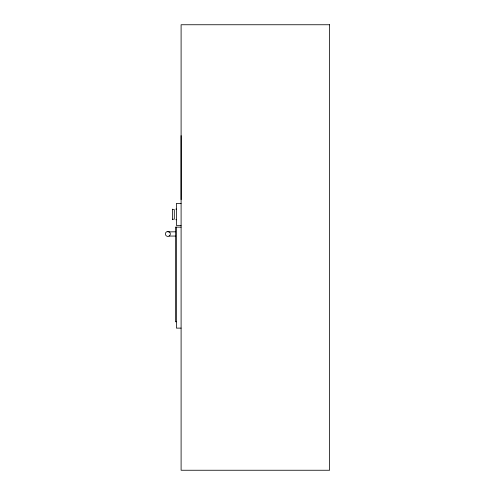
<?xml version="1.0" encoding="UTF-8"?>
<svg xmlns="http://www.w3.org/2000/svg" width="495" height="495" viewBox="0 0 495 495"><rect width="100%" height="100%" fill="white"/><g stroke="black" fill="none" stroke-linecap="round" stroke-linejoin="round"><path stroke-width="0.74" d="M169.098 236.059L169.599 235.676A2.456 2.456 0 0 0 169.599 232.198A2.456 2.456 0 0 0 166.122 232.198A2.456 2.456 0 0 0 166.122 235.676L166.623 236.059A2.456 2.456 0 0 0 169.086 236.065L175.372 236.059M181.102 135.63L181.102 199.627M181.102 203.377L176.43 203.377L176.43 225.448L181.102 225.448M175.793 209.1L176.43 209.1M172.613 209.595L174.308 209.595L174.308 219.223L172.613 219.223M175.793 219.718L176.43 219.718M181.102 227.143L175.372 227.143L175.372 321.75L176.43 321.75M175.372 231.815L167.861 231.889M181.102 328.117L176.43 328.117L176.43 227.143M172.613 209.107L172.613 219.712M329.602 24.75L181.102 24.75L181.102 470.25L329.602 470.25L329.602 24.75"/></g></svg>
